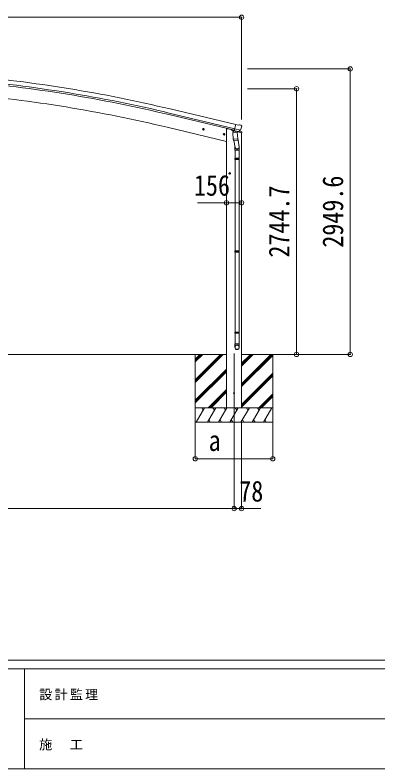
# Model space of a CAD drawing. Units: millimetres at full size. Extents: x -12578 to 12718, y -8779 to 8681.
# Drawn here: x -5200 to -1455, y -8779 to -991 of the extents above; entities that cross this region are included whole.
import ezdxf
from ezdxf.enums import TextEntityAlignment as Align

# ---------------------------------------------------------------- set-up
doc = ezdxf.new("R2010")
doc.units = ezdxf.units.MM
doc.header["$LTSCALE"] = 45
doc.header["$PDMODE"] = 32
doc.header["$PDSIZE"] = 45
for name, color, linetype, lineweight in [('0-0_0', 7, 'Continuous', 9), ('0-1_本体', 4, 'Continuous', 9), ('0-2_部品', 7, 'Continuous', 9), ('0-8_PARTS2', 2, 'Continuous', 9), ('0-A_寸法', 6, 'Continuous', 9), ('F-0_240', 7, 'Continuous', 9)]:
    doc.layers.add(name, color=color, linetype=linetype, lineweight=lineweight)
doc.styles.add('ＭＳ ゴシック', font='')
doc.styles.get('ＭＳ ゴシック').set_extended_font_data('MS Gothic')

msp = doc.modelspace()

# ---------------------------------------------------------------- linework, layer by layer
at = {"layer": '0-0_0'}
for p, q in [((-9888.02, -4497.05), (-3019.05, -4497.05)), ((-3340.6, -4497.05), (-3340.6, -5197.05)), ((-3340.6, -4757.78), (-3079.87, -4497.05)), ((-3340.6, -4771.92), (-3065.73, -4497.05)), ((-3340.6, -4786.06), (-3051.59, -4497.05)), ((-3340.6, -4573.93), (-3263.72, -4497.05)), ((-3340.6, -4559.79), (-3277.86, -4497.05)), ((-3340.6, -4545.65), (-3292.02, -4497.07)), ((-3292.01, -4497.06), (-3292, -4497.05)), ((-2862.85, -4616.68), (-2743.22, -4497.05)), ((-2862.85, -4602.54), (-2757.36, -4497.05)), ((-2862.85, -4588.4), (-2771.5, -4497.05)), ((-2862.85, -4800.53), (-2559.38, -4497.06)), ((-2862.85, -4814.67), (-2545.24, -4497.06)), ((-2862.85, -4828.81), (-2540.6, -4506.56)), ((-2862.35, -4497.05), (-2427.17, -4497.05)), ((-2540.6, -4497.05), (-2540.6, -5197.05)), ((-3340.6, -4969.91), (-3018.35, -4647.66)), ((-3340.6, -4984.05), (-3018.35, -4661.8)), ((-3340.6, -4998.19), (-3018.35, -4675.95)), ((-2862.85, -5012.66), (-2540.6, -4690.41)), ((-2862.85, -5026.8), (-2540.6, -4704.55)), ((-2862.85, -5040.94), (-2540.6, -4718.7)), ((-3205.61, -5047.05), (-3018.35, -4859.79)), ((-3191.47, -5047.05), (-3018.35, -4873.93)), ((-3177.32, -5047.05), (-3018.35, -4888.08)), ((-2685.11, -5047.05), (-2540.6, -4902.54)), ((-2670.97, -5047.05), (-2540.6, -4916.68)), ((-2656.82, -5047.05), (-2540.6, -4930.83)), ((-2540.6, -5047.05), (-3340.6, -5047.05)), ((-3330.31, -5197.05), (-3243.71, -5047.05)), ((-3258.71, -5073.03), (-3273.71, -5047.05)), ((-3214.84, -5197.05), (-3128.24, -5047.05)), ((-3143.24, -5073.03), (-3158.24, -5047.05)), ((-3099.37, -5197.05), (-3012.77, -5047.05)), ((-3027.77, -5073.03), (-3042.77, -5047.05)), ((-2983.9, -5197.05), (-2897.3, -5047.05)), ((-2912.3, -5073.03), (-2927.3, -5047.05)), ((-2868.43, -5197.05), (-2781.83, -5047.05)), ((-2796.83, -5073.03), (-2811.83, -5047.05)), ((-2752.96, -5197.05), (-2666.36, -5047.05)), ((-2696.36, -5047.05), (-2681.36, -5073.03)), ((-2637.49, -5197.05), (-2550.89, -5047.05)), ((-3340.6, -5197.05), (-2540.6, -5197.05)), ((-3199.84, -5171.07), (-3184.84, -5197.05)), ((-3084.37, -5171.07), (-3069.37, -5197.05)), ((-2968.9, -5171.07), (-2953.9, -5197.05)), ((-2853.43, -5171.07), (-2838.43, -5197.05)), ((-2737.96, -5171.07), (-2722.96, -5197.05)), ((-2622.49, -5171.07), (-2607.49, -5197.05))]:
    msp.add_line(p, q, dxfattribs=at)
at = {"layer": '0-1_本体'}
for p, q in [((-2936.37, -2181.17), (-3612.04, -2019.21)), ((-2932.45, -2164.8), (-3608.12, -2002.85)), ((-2922.37, -2122.82), (-3598.05, -1960.87)), ((-3017.85, -2297.05), (-3628.66, -2150.41)), ((-3018.18, -2167.05), (-3018.18, -5047.05)), ((-2862.18, -2206.02), (-2862.18, -5047.05))]:
    msp.add_line(p, q, dxfattribs=at)
msp.add_lwpolyline([(-3018.18, -2167.05), (-2998.18, -2167.05), (-2964.34, -2175.17)], dxfattribs=at)
for centre, radius, start, end in [((-6970.81, -16032.12), 14469.82, 76.52099, 85.02099), ((-6970.81, -16032.12), 14409.82, 76.52099, 85.02099), ((-6970.81, -16032.12), 14426.65, 76.52099, 85.02099), ((-6988.23, -16145.23), 14392.42, 76.50111, 84.99887)]:
    msp.add_arc(centre, radius, start, end, dxfattribs=at)
at = {"layer": '0-2_部品'}
for p, q in [((-3246.65, -2173.11), (-3266.1, -2168.44)), ((-3263.67, -2169.03), (-3258.51, -2163.58)), ((-3261.54, -2176.22), (-3263.67, -2169.03)), ((-3258.71, -2180.5), (-3254.04, -2161.05)), ((-3258.51, -2163.58), (-3251.21, -2165.33)), ((-3251.21, -2165.33), (-3249.08, -2172.53)), ((-2964.34, -2174.4), (-2964.34, -2177.71)), ((-2874.97, -2178.73), (-2932.47, -2164.92)), ((-2895.97, -2127.11), (-2921.9, -2120.88)), ((-2895.97, -2127.11), (-2882.71, -2124.41)), ((-2891.82, -2193.64), (-2875.44, -2179.15)), ((-2868.23, -2127.6), (-2881.41, -2124.43)), ((-2865.13, -2129.85), (-2861.28, -2136.14)), ((-2860.91, -2138.42), (-2861.19, -2139.57)), ((-3032.82, -2224.86), (-3052.27, -2220.19)), ((-3049.85, -2220.77), (-3044.68, -2215.33)), ((-3047.71, -2227.97), (-3049.85, -2220.77)), ((-3044.88, -2232.25), (-3040.21, -2212.8)), ((-3044.68, -2215.33), (-3037.38, -2217.08)), ((-3037.38, -2217.08), (-3035.25, -2224.28)), ((-2941.62, -2187.11), (-2960.51, -2182.57)), ((-2952.04, -2204.28), (-2906.35, -2201.09)), ((-2947.37, -2271.12), (-2952.04, -2204.28)), ((-2937.63, -2182.51), (-2950.94, -2197.83)), ((-2950.94, -2197.83), (-2950.5, -2204.17)), ((-2936.68, -2182.45), (-2937.63, -2182.51)), ((-2933.6, -2184.92), (-2935.13, -2184.55)), ((-2896.89, -2193.73), (-2933.6, -2184.92)), ((-2927.65, -2186.74), (-2926.63, -2201.35)), ((-2899.44, -2195.74), (-2925.25, -2202.18)), ((-2908.13, -2197.91), (-2907.9, -2201.2)), ((-2906.35, -2201.09), (-2901.68, -2267.92)), ((-2859.79, -2206.75), (-2902.49, -2196.5)), ((-2894.53, -2194.21), (-2902.05, -2192.4)), ((-2898.73, -2193.96), (-2898.68, -2194.7)), ((-2895.37, -2194.1), (-2896.89, -2193.73)), ((-2888.29, -2190.65), (-2862.09, -2196.95)), ((-2859.79, -2199.86), (-2859.79, -2206.75)), ((-2947.37, -2271.12), (-2901.68, -2267.92)), ((-2947.36, -2271.12), (-2946.47, -2283.81)), ((-2902.66, -2282.53), (-2944.36, -2285.44)), ((-2940.85, -2285.2), (-2928.2, -2360.13)), ((-2902.02, -2263.04), (-2887.5, -2350.81)), ((-2900.82, -2280.39), (-2901.69, -2267.93)), ((-2901.22, -2281.75), (-2901.22, -2281.75)), ((-2931.35, -2353.31), (-2931.35, -2387.97)), ((-2931.35, -2387.97), (-2885.35, -2387.97)), ((-2929.35, -2387.97), (-2929.35, -2470.49)), ((-2887.35, -2387.97), (-2887.35, -2470.49)), ((-2885.35, -2387.97), (-2885.35, -2353.62)), ((-2931.35, -2472.49), (-2930.35, -2470.49)), ((-2931.35, -2472.49), (-2885.35, -2472.49)), ((-2931.35, -2472.49), (-2931.35, -2480.49)), ((-2931.35, -2480.49), (-2885.35, -2480.49)), ((-2931.35, -2480.49), (-2930.35, -2482.49)), ((-2930.35, -2470.49), (-2886.35, -2470.49)), ((-2930.35, -2482.49), (-2886.35, -2482.49)), ((-2929.35, -2482.49), (-2929.35, -3426.68)), ((-2887.35, -2482.49), (-2887.35, -3426.68)), ((-2885.35, -2472.49), (-2886.35, -2470.49)), ((-2993.85, -2626.55), (-2973.85, -2626.55)), ((-2990.35, -2622.8), (-2983.85, -2619.05)), ((-2983.85, -2636.55), (-2983.85, -2616.55)), ((-2983.85, -2619.05), (-2977.35, -2622.8)), ((-2977.35, -2630.3), (-2983.85, -2634.06)), ((-2977.35, -2622.8), (-2977.35, -2630.3)), ((-2931.35, -3428.68), (-2930.35, -3426.68)), ((-2930.35, -3426.68), (-2886.35, -3426.68)), ((-2885.35, -3428.68), (-2886.35, -3426.68)), ((-2931.35, -3428.68), (-2885.35, -3428.68)), ((-2931.35, -3428.68), (-2931.35, -3436.68)), ((-2931.35, -3436.68), (-2885.35, -3436.68)), ((-2931.35, -3436.68), (-2930.35, -3438.68)), ((-2930.35, -3438.68), (-2886.35, -3438.68)), ((-2929.35, -3438.68), (-2929.35, -4266.6)), ((-2887.35, -3438.68), (-2887.35, -4266.6)), ((-2931.35, -4268.6), (-2930.35, -4266.6)), ((-2931.35, -4268.6), (-2885.35, -4268.6)), ((-2931.35, -4268.6), (-2931.35, -4276.6)), ((-2931.35, -4276.6), (-2885.35, -4276.6)), ((-2931.35, -4276.6), (-2930.35, -4278.6)), ((-2930.35, -4266.6), (-2886.35, -4266.6)), ((-2930.35, -4278.6), (-2886.35, -4278.6)), ((-2929.35, -4278.6), (-2929.35, -4388.6)), ((-2887.35, -4278.6), (-2887.35, -4388.6)), ((-2885.35, -4268.6), (-2886.35, -4266.6)), ((-2931.35, -4422.75), (-2931.35, -4388.6)), ((-2931.35, -4388.6), (-2885.35, -4388.6)), ((-2885.35, -4422.75), (-2885.35, -4388.6))]:
    msp.add_line(p, q, dxfattribs=at)
for points in [[(-3249.08, -2172.53), (-3254.24, -2177.97), (-3261.54, -2176.22)], [(-2927.33, -2186.33), (-2937.05, -2184), (-2921.9, -2120.88)], [(-2874.7, -2178.15), (-2875.28, -2178.99), (-2875.44, -2179.15)], [(-3035.25, -2224.28), (-3040.42, -2229.72), (-3047.71, -2227.97)], [(-2927.33, -2186.33), (-2927.09, -2186.48), (-2902.33, -2192.43), (-2902.05, -2192.4)], [(-2885.35, -2472.49), (-2885.35, -2480.49), (-2886.35, -2482.49)], [(-2983.85, -2634.06), (-2990.35, -2630.3), (-2990.35, -2622.8)], [(-2885.35, -3428.68), (-2885.35, -3436.68), (-2886.35, -3438.68)], [(-2885.35, -4268.6), (-2885.35, -4276.6), (-2886.35, -4278.6)]]:
    msp.add_lwpolyline(points, dxfattribs=at)
for centre, radius in [((-3256.38, -2170.78), 8.5), ((-3256.38, -2170.78), 7.7), ((-3256.38, -2170.78), 6.5), ((-3042.55, -2222.53), 8.5), ((-3042.55, -2222.53), 7.7), ((-3042.55, -2222.53), 6.5), ((-2983.85, -2626.55), 8.5), ((-2983.85, -2626.55), 7.7), ((-2983.85, -2626.55), 6.5)]:
    msp.add_circle(centre, radius, dxfattribs=at)
at = {"layer": '0-2_部品', "color": 4}
msp.add_circle((-2940.1, -4897.05), 4.5, dxfattribs=at)
at = {"layer": '0-2_部品'}
for centre, radius, start, end in [((-2959.34, -2177.71), 5, 180, 256.5), ((-2882.11, -2127.35), 3, 76.5, 101.5), ((-3057.99, -2092.32), 202.4, 334.90875, 346.5), ((-2869.4, -2132.46), 5, 31.5, 76.5), ((-2935.01, -2184.07), 0.5, 221.23754, 256.5), ((-2928.25, -2186.83), 0.604, 7.79405, 79.40158), ((-2925.6, -2201.21), 1.03, 188.03431, 289.96103), ((-2899.68, -2194.77), 1, 284, 4), ((-2898.23, -2193.92), 0.5, 76.5, 184), ((-2895.25, -2193.61), 0.5, 256.5, 291.76246), ((-2862.79, -2199.86), 3, 0, 76.5), ((-2944.5, -2283.45), 2, 190.53157, 274), ((-2902.8, -2280.53), 2, 274, 322.59038), ((-2902.76, -2280.56), 1.95, 322.52234, 4.95983)]:
    msp.add_arc(centre, radius, start, end, dxfattribs=at)
for centre, major_axis, ratio, start_param, end_param in [((-2863.83, -2137.71), (1.57, -2.57), 0.99628, 0.7835347, 1.5707963), ((-2893.83, -2191.28), (0.73, -2.92), 0.997631, 5.8041905, 5.8929484), ((-2893.86, -2191.16), (-2.63, 3.16), 0.650902, 2.1145521, 2.1873627), ((-2893.81, -2191.38), (0.73, -2.92), 0.997631, 5.965759, 6.7621801), ((-2908.35, -2353.31), (-23, 0), 0.996195, 6.0000678, 10.0103449), ((-2908.35, -2353.31), (-21, 0), 0.996195, 0.3319459, 3.3482706), ((-2908.35, -4421), (23, 0), 0.996195, 6.2831853, 9.424778), ((-2908.35, -4422.75), (23, 0), 0.996195, 6.2831853, 9.424778), ((-2908.35, -4422.75), (0, -23.43), 0.981806, 4.712389, 7.8539816)]:
    msp.add_ellipse(centre, major_axis=major_axis, ratio=ratio, start_param=start_param, end_param=end_param, dxfattribs=at)
msp.add_ellipse((-2908.35, -4422.75), major_axis=(-21, 0), ratio=0.996195, dxfattribs=at)
at = {"layer": '0-8_PARTS2'}
msp.add_line((-2940.1, -4487.84), (-2940.1, -5338.08), dxfattribs=at)
at = {"layer": '0-A_寸法'}
for p, q in [((-2862.18, -1013.16), (-10044.18, -1013.16)), ((-2862.18, -1013.16), (-2862.18, -2067.97)), ((-1739.89, -1547.47), (-2799.33, -1547.47)), ((-1739.89, -4497.05), (-1739.89, -1547.47)), ((-2294.91, -1752.37), (-2799.33, -1752.37)), ((-2294.91, -4497.05), (-2294.91, -1752.37)), ((-3018.18, -2930.28), (-3318.18, -2930.28)), ((-3018.18, -2930.28), (-2862.18, -2930.28)), ((-2294.91, -4497.05), (-2799.33, -4497.05)), ((-1739.89, -4497.05), (-2294.91, -4497.05)), ((-3340.18, -5574.94), (-3340.18, -5200.53)), ((-2940.18, -6089.93), (-2940.18, -5200.53)), ((-2862.18, -6089.93), (-2862.18, -5200.53)), ((-2540.18, -5574.94), (-2540.18, -5200.53)), ((-2540.18, -5574.94), (-3340.18, -5574.94)), ((-9966.18, -6089.93), (-2940.18, -6089.93)), ((-2940.18, -6089.93), (-2862.18, -6089.93)), ((-2862.18, -6089.93), (-2662.18, -6089.93))]:
    msp.add_line(p, q, dxfattribs=at)
for p in [(-2862.18, -1013.16), (-1739.89, -1547.47), (-2294.91, -1752.37), (-3018.18, -2930.28), (-2862.18, -2930.28), (-2294.91, -4497.05), (-1739.89, -4497.05), (-3340.18, -5574.94), (-2540.18, -5574.94), (-2940.18, -6089.93), (-2862.18, -6089.93)]:
    msp.add_point(p, dxfattribs=at)
at = {"layer": 'F-0_240', "color": 5}
for p, q in [((-12578.18, -7653.98), (12081.82, -7653.98)), ((-12578.18, -7743.98), (8081.68, -7743.98)), ((-5103.32, -7743.98), (-5103.32, -8778.98)), ((-5103.32, -8261.48), (4121.68, -8261.48)), ((-12578.18, -8778.98), (12081.82, -8778.98))]:
    msp.add_line(p, q, dxfattribs=at)

# ---------------------------------------------------------------- texts
at = {"layer": '0-A_寸法', "color": 7, "style": 'ＭＳ ゴシック', "width": 0.85}
for s, p in [('156', (-3353.81, -2921.28)), ('a', (-3202.06, -5558.14)), ('78', (-2885.93, -6080.93))]:
    msp.add_text(s, height=214.4, dxfattribs=at).set_placement(p, align=Align.BOTTOM_LEFT)
for s, p in [('2949.6', (-1748.89, -3393.51)), ('2744.7', (-2303.91, -3495.96))]:
    msp.add_text(s, height=214.4, rotation=90, dxfattribs=at).set_placement(p, align=Align.BOTTOM_LEFT)
at = {"layer": 'F-0_240', "char_height": 98.97, "attachment_point": 7, "style": 'ＭＳ ゴシック'}
for s, insert in [('\\T1.17;設計監理', (-4951.33, -8070.23)), ('\\T1.17;施\u3000工', (-4951.33, -8587.74))]:
    msp.add_mtext(s, dxfattribs=dict(at, insert=insert))

doc.saveas('drawing.dxf')
